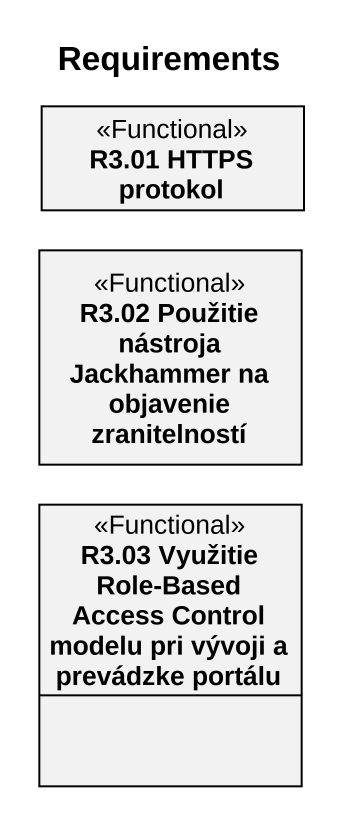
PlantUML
@startuml
title Requirements
hide circle
hide empty members
class "R3.01 HTTPS protokol" as R3_01_HTTPS_protokol <<Functional>>
class "R3.02 Použitie nástroja Jackhammer na objavenie zranitelností" as R3_02_Použitie_nástroja <<Functional>>
class "R3.03 Využitie Role-Based Access Control modelu pri vývoji a prevádzke portálu" as R3_03_Využitie_Role_Based <<Functional>>
@enduml
